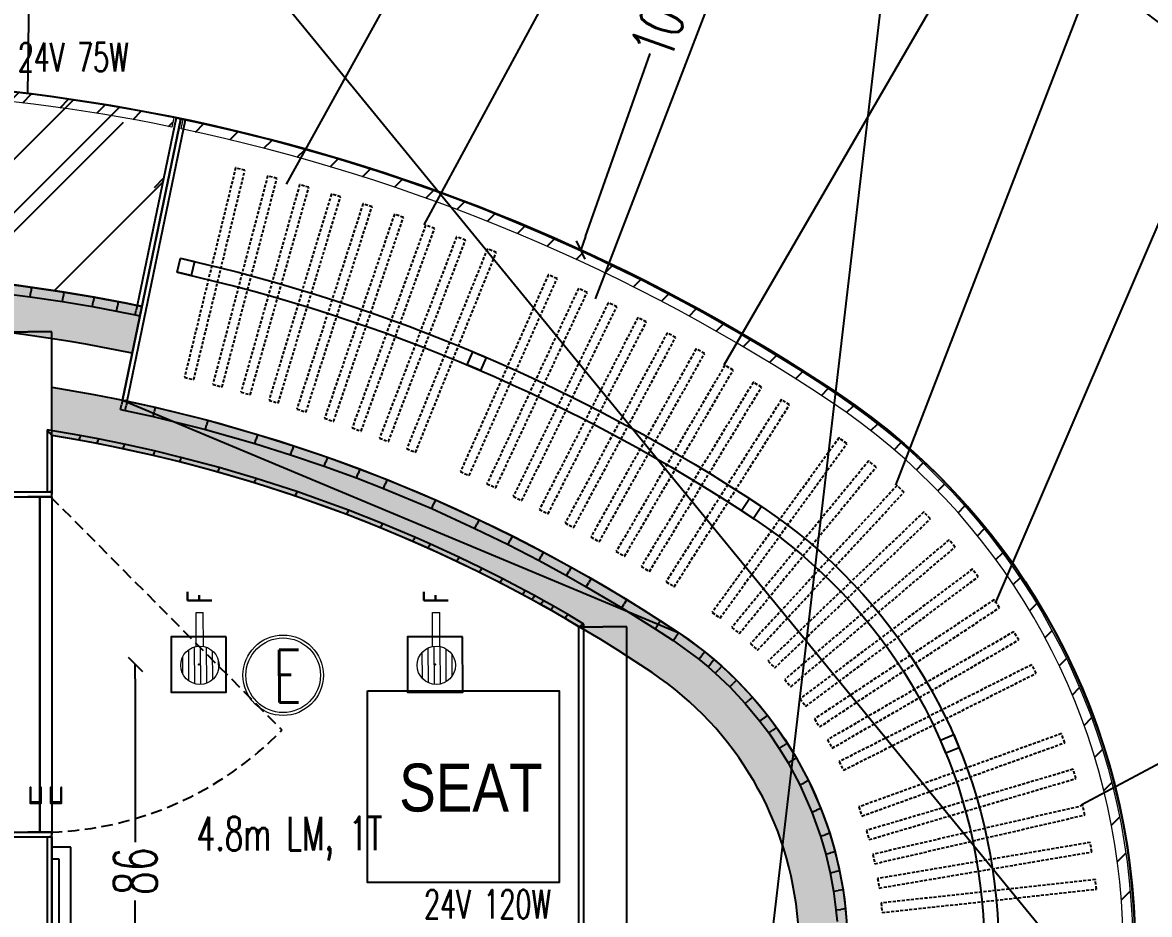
# Model space of a CAD drawing. Header units: millimetres. Extents: x 1734 to 22014, y 983 to 3953.
# Drawn here: x 3524.9 to 3760.1, y 2483.3 to 2669.5 of the extents above; entities that cross this region are included whole.
import ezdxf

# ---------------------------------------------------------------- set-up
doc = ezdxf.new("R2010")
doc.units = ezdxf.units.MM
doc.linetypes.add('HIDDEN2', pattern=[4.7624999999999975, 3.174999999999998, -1.587499999999999])
doc.linetypes.add('PUNTO2', pattern=[0.125, 0, -0.125])
for name, color, linetype in [('ARREDO_maniglie', 3, 'Continuous'), ('FLOO_areas', 6, 'Continuous'), ('LAY_furn freestanding', 1, 'Continuous'), ('LAY_furn prod', 8, 'Continuous'), ('LAY_furn wall', 1, 'Continuous'), ('LAY_new wall', 6, 'Continuous'), ('LAY_new wall hatch', 8, 'Continuous'), ('LAY_text', 3, 'Continuous'), ('LD_beam', 240, 'Continuous'), ('LD_light integrated', 240, 'Continuous'), ('LD_pointing', 30, 'Continuous'), ('LD_quote', 242, 'Continuous'), ('MATERIALE_xorel scuro', 177, 'Continuous'), ('MATERIALS_blackglass', 10, 'Continuous'), ('MATERIALS_pareti sudden', 141, 'Continuous'), ('MATERIALS_transparent glass', 133, 'Continuous'), ('Materials_xorel', 52, 'Continuous'), ('MURI_infissi', 3, 'Continuous')]:
    doc.layers.add(name, color=color, linetype=linetype)
doc.layers.add('LD_light', color=240, linetype='Continuous', lineweight=5)
doc.styles.add('Detail 1-50', font='Arial Narrow.ttf', dxfattribs={"height": 0.125})
doc.styles.add('SIMPLEX', font='SIMPLEX.SHX', dxfattribs={"width": 0.65})
doc.dimstyles.new('Illuminazione 1_100', dxfattribs={"dimtxt": 9, "dimasz": 3, "dimexe": 0.05, "dimexo": 0.05, "dimgap": 1.5, "dimtad": 0, "dimdec": 0, "dimlfac": -1, "dimzin": 0, "dimdsep": 46, "dimtxsty": 'SIMPLEX', "dimblk": 'LINEET2S', "dimcen": 0, "dimdle": 0.1000000014901161, "dimse1": 1, "dimse2": 1, "dimclrd": 7, "dimclrt": 256, "dimadec": 0, "dimazin": 0, "dimtfac": 1, "dimtdec": 0, "dimtix": 1, "dimtmove": 2, "dimatfit": 3, "dimldrblk": 'OBLIQUE', "dimfxl": 1, "dimtolj": 1, "dimarcsym": 0})

# ---------------------------------------------------------------- blocks, each defined once
blk = doc.blocks.new('farettosingolo11.5x11.5')
at = {"layer": 'LD_beam'}
blk.add_lwpolyline([(-5.75, 5.75), (5.75, 5.75), (5.75, -5.75), (-5.75, -5.75)], close=True, dxfattribs=at)
blk.add_point((0, 0), dxfattribs=at)
blk = doc.blocks.new('A$C2ABF7FAD')
at = {"layer": 'LD_light', "ltscale": 0.5}
h = blk.add_hatch(dxfattribs=at)
h.set_pattern_fill('LINE', color=70, scale=10, angle=450.0000000140827, style=0)
h.set_pattern_definition([(90.00000001408272, (4318.243481400244, -3313.514310298712), (-1.25, -3.072372e-10), [])])
h.paths.add_polyline_path([(-9.2636473701e-06, 4.00000228616409, 1), (7.999990736352628, 4.00000228616409, 1)])
at = {"layer": 'LD_light', "color": 70}
for p, q in [((3.249990748467098, 7.929060644635682), (3.24999073809522, 14.9844295558014)), ((3.24999073809522, 14.9844295558014), (4.749990734606398, 14.98442957318912)), ((4.749990744981914, 7.929060662023402), (4.749990734606398, 14.98442957318912))]:
    blk.add_line(p, q, dxfattribs=at)
blk.add_circle((3.999990736352629, 4.00000228616409), 3.999999999999999, dxfattribs=at)
at = {"layer": 'LD_light', "color": 70, "insert": (3.999990736352629, 18.20237662298677), "char_height": 5.075721127553122, "width": 7.492213639557688, "attachment_point": 5, "rotation": 90.00000001434313, "style": 'SIMPLEX'}
blk.add_mtext('F', dxfattribs=at)
blk = doc.blocks.new('LINEET2S')
blk.add_line((-1, 0), (0, 0))
at = {"color": 5}
blk.add_line((0.5, 0.5), (-0.5, -0.5), dxfattribs=at)
blk = doc.blocks.new('*D299')
at = {"layer": 'DEFPOINTS', "color": 0, "transparency": 16777216}
for p in [(3531.048457878831, 2535.534218065552), (3548.458862590698, 2535.534218065552), (3561.049822426656, 2449.162851271002)]:
    blk.add_point(p, dxfattribs=at)
at = {"layer": 'LD_quote', "color": 7, "lineweight": -2, "transparency": 16777216}
for p, q in [((3548.458862590698, 2532.534218065552), (3548.458862590698, 2498.444963239705)), ((3548.458862590698, 2452.162851271002), (3548.458862590698, 2486.252106096848))]:
    blk.add_line(p, q, dxfattribs=at)
at = {"layer": 'LD_quote', "color": 7, "lineweight": -2, "transparency": 16777216, "xscale": 3, "yscale": 3, "zscale": 3}
for p, rotation in [((3548.458862590698, 2535.534218065552), 90), ((3548.458862590698, 2449.162851271002), 270)]:
    blk.add_blockref('LINEET2S', p, dxfattribs=dict(at, rotation=rotation))
at = {"layer": 'LD_quote', "transparency": 16777216, "insert": (3548.458862590698, 2492.348534668278), "char_height": 9, "attachment_point": 5, "rotation": 90, "style": 'SIMPLEX'}
blk.add_mtext('\\A1;86', dxfattribs=at)
blk = doc.blocks.new('_Oblique')
at = {"color": 0, "linetype": 'ByBlock', "lineweight": -2}
blk.add_line((-0.5, -0.5), (0.5, 0.5), dxfattribs=at)
blk = doc.blocks.new('*D374')
at = {"layer": 'DEFPOINTS', "color": 0, "transparency": 16777216}
for p in [(3675.230999776526, 2717.715012434064), (3675.230999776526, 2717.715012434064), (3641.439699001585, 2622.041214331804)]:
    blk.add_point(p, dxfattribs=at)
at = {"layer": 'LD_beam', "color": 7, "lineweight": -2, "transparency": 16777216}
for p, q in [((3674.231906403392, 2714.886264931766), (3660.736741675196, 2676.677210058102)), ((3642.438792374719, 2624.869961834102), (3655.933957102916, 2663.079016707767))]:
    blk.add_line(p, q, dxfattribs=at)
at = {"layer": 'LD_beam', "color": 7, "lineweight": -2, "transparency": 16777216, "xscale": 3, "yscale": 3, "zscale": 3}
for p, rotation in [((3675.230999776526, 2717.715012434064), 70.54714397186989), ((3641.439699001585, 2622.041214331804), 250.5471439718699)]:
    blk.add_blockref('LINEET2S', p, dxfattribs=dict(at, rotation=rotation))
at = {"layer": 'LD_beam', "transparency": 16777216, "insert": (3658.335349389056, 2669.878113382933), "char_height": 9, "attachment_point": 5, "rotation": 70.54714397186989, "style": 'SIMPLEX'}
blk.add_mtext('\\A1;101', dxfattribs=at)
blk = doc.blocks.new('e')
at = {"layer": 'LD_light', "color": 150}
for radius in [8.399999999999638, 7.783396100192478]:
    blk.add_circle((0, 0), radius, dxfattribs=at)
at = {"layer": 'LD_light', "color": 150, "style": 'SIMPLEX', "width": 0.65}
blk.add_text('E', height=11.00743271275656, dxfattribs=at).set_placement((-2.022786638670368, -5.699930047117959))
blk = doc.blocks.new('24v75w')
at = {"layer": 'LD_light', "color": 7}
for p, q in [((0, -7.154871090875531), (0, 0)), ((8.246694318742811, -7.154871090875531), (0, -7.154871090875531))]:
    blk.add_line(p, q, dxfattribs=at)
at = {"layer": 'LD_light', "color": 7, "linetype": 'Continuous', "lineweight": 0, "insert": (9.169808406062657, -10.074464767893), "char_height": 6, "width": 128.0659965766446, "attachment_point": 7, "style": 'SIMPLEX'}
blk.add_mtext('24V 75W', dxfattribs=at)

msp = doc.modelspace()

# ---------------------------------------------------------------- hatches: boundary and pattern name
at = {"layer": 'LAY_new wall hatch'}
h = msp.add_hatch(color=144, dxfattribs=at)
h.dxf.hatch_style = 1
edge = h.paths.add_edge_path()
edge.add_arc((3928.467511322051, 2572.071788411982), 390.0000000000006, 317.5745539302927, 478.5768138355834)
edge.add_line((3741.916268103563, 2914.560669477685), (3737.132902892827, 2923.342435658858))
edge.add_arc((3928.467511322071, 2572.071788411989), 400.0000000000071, -42.42544606971052, 118.5768138355871, ccw=False)
edge.add_line((4223.729830596014, 2302.219675548336), (4216.348272614156, 2308.965978369941))
h = msp.add_hatch(color=144, dxfattribs=at)
h.dxf.hatch_style = 1
edge = h.paths.add_edge_path()
edge.add_arc((3478.831181280569, 2267.557804719698), 340.000004722446, 78.2927508877363, 95.99251686854953)
edge.add_line((3443.33566611588, 2605.699892627217), (3442.291680390237, 2615.64524801577))
edge.add_arc((3478.831181280596, 2267.557804720049), 350.0000047220982, 78.29275088772903, 95.99251686856081, ccw=False)
edge.add_line((3549.850097290418, 2610.276810429184), (3547.820985431801, 2600.484838969604))
h = msp.add_hatch(color=144, dxfattribs=at)
h.dxf.hatch_style = 1
edge = h.paths.add_edge_path()
edge.add_arc((3478.831181280593, 2267.557804719831), 330.0000047223013, 56.30992984590779, 80.89503649227629, ccw=False)
edge.add_arc((3617.978963252211, 2476.279456933801), 79.1477905990246, -48.06758449649061, 56.309929845911995, ccw=False)
edge.add_line((3670.869755154803, 2417.398756457127), (3664.754992096849, 2425.27867968509))
edge.add_arc((3617.572904664388, 2476.21267206744), 69.42925143258931, 312.8101078695567, 416.0616840922074)
edge.add_arc((3480.667527346364, 2272.434056962976), 314.9262953198589, 56.0958065670149, 80.79387098545004)
edge.add_line((3531.051571967233, 2583.303836020918), (3531.051571967229, 2593.399843004111))
at = {"layer": 'LD_light integrated'}
h = msp.add_hatch(dxfattribs=at)
h.set_pattern_fill('ANSI31', color=256, scale=50)
h.set_pattern_definition([(44.99999999999996, (-7714.112298714444, 4716.132202893179), (-4.41941738241592, 4.419417382415922), [])])
h.paths.add_polyline_path([(3556.486973534127, 2649.673415634207, 0.07539435901427581), (3439.604434520566, 2655.66127489597), (3439.802746130925, 2653.671131055642, -0.07539435901427574), (3556.086324878383, 2647.713956358119)])
h = msp.add_hatch(dxfattribs=at)
h.set_pattern_fill('ANSI31', color=256, scale=50)
h.set_pattern_definition([(44.99999999999996, (-6930.156461647264, 5670.05439784533), (-4.41941738241592, 4.419417382415922), [])])
h.paths.add_polyline_path([(3694.663901267657, 2592.083221698575, 0.09556647803387737), (3558.445104465955, 2649.266338554744), (3558.034265121729, 2647.30899059558, -0.09556647678202261), (3693.554501255814, 2590.41912085616, -0.4897732925407822), (3709.128086613942, 2374.276416396147), (3710.464594003955, 2372.788548877309, 0.4897732920425463)])
at = {"layer": 'MATERIALS_transparent glass'}
h = msp.add_hatch(dxfattribs=at)
h.set_pattern_fill('AR-RROOF', color=144, angle=-60.02541393546893, style=0)
h.set_pattern_definition([(45.0000000000083, (-6330.907757084529, -6099.52005487027), (21.55261469055766, 57.47363917484571), [381, -50.8, 127, -25.4]), (45.0000000000083, (-6316.000531923553, -6066.652317467156), (-41.84799352418311, 5.926969039899583), [76.2, -8.382, 152.4, -19.05]), (45.0000000000083, (-6337.193936369276, -6075.273363343388), (81.36112045687129, 105.4282068613636), [203.2, -35.56, 101.6, -25.4])])
h.paths.add_polyline_path([(3478.831181513495, 2617.557809442144, -0.01313061464041643), (3497.204536654634, 2617.075219333065), (3504.860061151299, 2616.626828405821), (3507.395543314287, 2616.390258094267, -0.005665656927986906), (3515.292907310246, 2615.653403428802), (3523.588634430776, 2614.731492598477), (3526.799355429845, 2614.255162042333, -0.004898715409799129), (3533.583144663902, 2613.24874444966), (3542.078702700575, 2611.823827204475), (3548.870900144455, 2610.479721615045), (3556.987087435959, 2649.646352070353, 0.05048430809058573), (3478.831181513488, 2657.55780944214)])

# ---------------------------------------------------------------- linework, layer by layer
at = {"color": 3}
for p, q in [((3717.830441770178, 2790.986013201026), (3648.039792774174, 2194.195003568932)), ((3919.859473963749, 2257.811037121492), (3546.387257733717, 2713.988687579481))]:
    msp.add_line(p, q, dxfattribs=at)
at = {"color": 144, "linetype": 'HIDDEN2', "ltscale": 0.2}
for points in [[(3569.400306544256, 2639.180580073456), (3558.745115468308, 2595.460254101029), (3560.688241067088, 2594.986690053207), (3571.343432143032, 2638.707016025639)], [(3576.09503505029, 2637.484819632807), (3564.652228865703, 2593.963994886229), (3566.586487743331, 2593.455425722468), (3578.029293927913, 2636.976250469047)], [(3582.758056102033, 2635.66846512293), (3570.531365097511, 2592.36132913958), (3572.456126696776, 2591.817920650488), (3584.68281770129, 2635.125056633842)], [(3589.387197593136, 2633.732108664904), (3576.380607599294, 2590.652779320862), (3578.29524445903, 2590.074708654468), (3591.301834452875, 2633.154037998509)], [(3595.980298461767, 2631.676381499741), (3582.198049551778, 2588.83890240744), (3584.101937511434, 2588.22635801144), (3597.884186421426, 2631.063837103743)], [(3602.535209395148, 2629.501953782627), (3587.981794502517, 2586.920289712706), (3589.874312905627, 2586.273471273035), (3604.427727798247, 2628.855135342954)], [(3609.049793530197, 2627.209534364418), (3593.72995698408, 2584.897566693315), (3595.610488880575, 2584.216685069041), (3610.930325426689, 2626.528652740149)], [(3615.521927150126, 2624.799870560612), (3599.440663128709, 2582.771392745275), (3601.308595476061, 2582.056669899879), (3617.389859497471, 2624.085147715214)], [(3621.949500376766, 2622.273747907676), (3605.112051279204, 2580.542460989018), (3606.966775142253, 2579.794129918014), (3623.804224239815, 2621.525416836675)], [(3634.662599452793, 2616.875457756428), (3616.329491658871, 2575.779263788896), (3618.155989168539, 2574.964458998057), (3636.489096962461, 2616.060652965584)], [(3640.943980905347, 2614.00505006951), (3621.871887067304, 2573.246551119804), (3623.683375909513, 2572.398902504779), (3642.755469747553, 2613.157401454489)], [(3647.172514521993, 2611.021702582568), (3627.367652032215, 2570.614185685812), (3629.163541672071, 2569.733969575154), (3648.968404161846, 2610.141486471911)], [(3653.346169836765, 2607.926387849641), (3632.814994965989, 2567.883025622849), (3634.594699953843, 2566.970528961928), (3655.125874824629, 2607.013891188713)], [(3659.462934273721, 2604.720114925443), (3638.212140066295, 2565.053961273319), (3639.975080228611, 2564.109481530764), (3661.225874436037, 2603.775635182892)], [(3665.520813802978, 2601.403929036425), (3643.557327895036, 2562.127914895835), (3645.302928523506, 2561.151759966594), (3667.266414431451, 2600.427774107185)], [(3671.517833590828, 2597.978911240024), (3648.848815951846, 2559.105840364623), (3650.576507990751, 2558.098328469558), (3673.245525629736, 2596.971399344957)], [(3677.452038643478, 2594.446178072247), (3654.084879242215, 2555.988722858514), (3655.794099473933, 2554.950182440679), (3679.161258875196, 2593.407637654414)], [(3683.321494444364, 2590.806881183691), (3659.263810839755, 2552.777578539798), (3660.954002068371, 2551.708348157369), (3685.011685672984, 2589.737650801266)], [(3695.33763460374, 2582.800707096992), (3668.894804116575, 2546.389490201266), (3670.513080423054, 2545.214253290725), (3696.955910910216, 2581.62547018645)], [(3701.540334499241, 2578.007712619811), (3672.977289961942, 2543.234842638162), (3674.52275085001, 2541.96537399206), (3703.085795387313, 2576.738243973708)], [(3707.446773712625, 2572.854048110887), (3676.864783294102, 2539.842809690593), (3678.331949446114, 2538.483610116434), (3708.913939864637, 2571.49484853673)], [(3713.036011399046, 2567.357985507844), (3680.543501292002, 2536.225417561331), (3681.927170978521, 2534.781306001017), (3714.419681085561, 2565.91387394753)], [(3718.288231328293, 2561.539010695496), (3684.000401332174, 2532.395491447515), (3685.295668854302, 2530.871587892133), (3719.583498850421, 2560.015107140114)], [(3723.184812141768, 2555.417754420101), (3687.223227230323, 2528.366610069863), (3688.425500312555, 2526.768317407134), (3724.387085223996, 2553.819461757373)], [(3727.708393373148, 2549.015919144567), (3690.200552694809, 2524.153057530319), (3691.305568766555, 2522.48604238906), (3728.813409444883, 2547.34890400331)], [(3731.842936998612, 2542.356202103955), (3692.921821837663, 2519.769772668812), (3693.925663145888, 2518.039945328324), (3732.846778306837, 2540.62637476347)], [(3735.573784298525, 2535.46221483412), (3695.377386599743, 2515.232296098707), (3696.276494099093, 2513.445789534315), (3736.472891797872, 2533.67570826973)], [(3741.772958317837, 2521.06994203159), (3699.457551787989, 2505.759606626567), (3700.138011139323, 2503.878921891908), (3742.45341766917, 2519.18925729693)], [(3744.21930632271, 2513.622683241205), (3701.067686289251, 2500.857978446787), (3701.635006502333, 2498.940128667524), (3744.786626535795, 2511.704833461939)], [(3746.218078496902, 2506.043026794663), (3702.383235847785, 2495.869208930762), (3702.83540553063, 2493.920993701912), (3746.67024817974, 2504.094811565812)], [(3747.762188340999, 2498.357845805171), (3703.399536279605, 2490.810985393069), (3703.734952297917, 2488.839311968118), (3748.097604359315, 2496.386172380218)], [(3748.846161327387, 2490.594387515417), (3704.112984366438, 2485.701241392403), (3704.330457527463, 2483.713100194139), (3749.063634488411, 2488.606246317152)]]:
    msp.add_lwpolyline(points, close=True, dxfattribs=at)
at = {"layer": 'ARREDO_maniglie', "color": 144}
for points in [[(3528.640021270763, 2509.815402161041), (3528.640021270752, 2506.745938931845), (3526.701412915467, 2506.745938931849), (3526.701412915478, 2509.815402161045), (3526.539862219211, 2509.815402161046), (3526.539862219201, 2506.584388235581), (3528.801571967022, 2506.584388235576), (3528.801571967033, 2509.815402161039)], [(3532.901731018588, 2509.815402161737), (3532.901731018574, 2506.745938932546), (3530.963122663296, 2506.745938932549), (3530.963122663299, 2509.815402161744), (3530.801571967033, 2509.815402161744), (3530.801571967022, 2506.584388236281), (3533.063281714847, 2506.584388236273), (3533.063281714851, 2509.815402161738)]]:
    msp.add_lwpolyline(points, close=True, dxfattribs=at)
at = {"layer": 'FLOO_areas', "color": 144}
msp.add_lwpolyline([(3556.987087435959, 2649.646352070348), (3548.870610270711, 2610.478322759142)], dxfattribs=at)
for points in [[(3556.987087435959, 2649.646352070349, -0.09686039674514976), (3695.164275312436, 2592.057413517747, -0.5351837344424089), (3695.164273347556, 2360.501499039924)], [(3444.281343974169, 2615.848361651416, -0.07522836890524873), (3548.870610270711, 2610.478322759142, -0.07522836890524873)]]:
    msp.add_lwpolyline(points, format="xyb", dxfattribs=at)
at = {"layer": 'LAY_furn freestanding', "color": 1}
for p, q in [((3535.051571967328, 2497.350240461637), (3531.05157196724, 2497.350240461637)), ((3531.05157196724, 2497.350240461637), (3531.0515719672403, 2496.100240461637)), ((3531.0515719672403, 2494.850240461637), (3531.0515719672403, 2496.100240461637)), ((3535.051571967389, 2427.35024046163), (3535.051571967328, 2497.350240461637)), ((3532.5515719673303, 2494.8502404616365), (3531.0515719672403, 2494.850240461637)), ((3532.5515719673867, 2429.8502404616224), (3532.5515719673303, 2494.8502404616365))]:
    msp.add_line(p, q, dxfattribs=at)
at = {"layer": 'LAY_furn freestanding', "color": 144}
msp.add_lwpolyline([(3596.965820485675, 2530.00198550263), (3636.965820485675, 2530.001985502624), (3636.965820485671, 2490.001985502624), (3596.965820485668, 2490.001985502621)], close=True, dxfattribs=at)
at = {"layer": 'LAY_furn freestanding', "color": 144, "extrusion": (0, 0, -1)}
msp.add_ellipse((3977.976263203313, 2697.676824255187), major_axis=(219.8015598339427, -83.14008837237161), ratio=0.7446687319969264, dxfattribs=at)
at = {"layer": 'LAY_furn prod', "color": 144}
for points in [[(3557.875958825331, 2620.310024964903), (3560.798968927487, 2619.634738401503), (3560.123682364079, 2616.71172829935), (3557.200672261926, 2617.38701486275)], [(3618.923989141531, 2600.808738297344), (3621.679909327489, 2599.623451864194), (3620.494622894337, 2596.867531678235), (3617.738702708375, 2598.052818111383)], [(3676.661481305131, 2570.137325771153), (3679.155323304105, 2568.469767051306), (3677.487764584253, 2565.975925052331), (3674.99392258528, 2567.643483772179)], [(3719.276863141797, 2520.873065075136), (3720.408710443779, 2518.094770331053), (3717.630415699696, 2516.962923029076), (3716.498568397714, 2519.741217773158)]]:
    msp.add_lwpolyline(points, close=True, dxfattribs=at)
for points in [[(3557.837865333058, 2620.318626367108, -0.09217772580722454), (3679.355318632304, 2568.343980854268, -0.4763894815722219), (3695.4218935465, 2397.250815847933, -0.4763894815722219)], [(3557.200672261926, 2617.387014862751, -0.09216441874179616), (3677.691217929128, 2565.847830047586, -0.4762052170348058), (3693.368355895913, 2399.438801694116, -0.4762052170348058)]]:
    msp.add_lwpolyline(points, format="xyb", dxfattribs=at)
at = {"layer": 'LAY_furn wall', "color": 144}
for points in [[(3549.850097290415, 2610.276810429185, 0.07738370971914699), (3442.291680390237, 2615.645248015772), (3438.115737487678, 2655.426669569984)], [(3557.966544724888, 2649.444696267497), (3545.79187357318, 2590.692867510014), (3661.882261248993, 2542.134397384103, -0.4897732920425526), (3670.869755154803, 2417.398756457125), (3710.964968048771, 2372.762740696458, 0.489773292042518), (3695.164275312436, 2592.057413517751, 0.1748991697078566), (3438.11592235856, 2655.42668897625)]]:
    msp.add_lwpolyline(points, format="xyb", dxfattribs=at)
at = {"layer": 'LAY_new wall', "color": 6}
for p, q in [((3521.051571967226, 2604.926211393363), (3526.051571967226, 2604.9262113933637)), ((3531.051571967226, 2604.926211393364), (3526.051571967226, 2604.9262113933637)), ((3531.051571967229, 2570.5336475896283), (3531.051571967226, 2604.926211393364)), ((3521.051571967229, 2570.533647589627), (3526.051571967229, 2570.5336475896274)), ((3531.051571967229, 2570.5336475896283), (3526.051571967229, 2570.5336475896274)), ((3641.051571967258, 2409.166833333061), (3641.051571967244, 2543.392080812822)), ((3641.051571967244, 2543.392080812822), (3646.051571967244, 2543.3920808128223)), ((3651.051571967244, 2543.392080812823), (3646.051571967244, 2543.3920808128223)), ((3651.051571967258, 2409.166833333062), (3651.051571967244, 2543.392080812823)), ((3521.05157196724, 2500.533647589628), (3526.05157196724, 2500.5336475896283)), ((3531.05157196724, 2500.5336475896293), (3526.05157196724, 2500.5336475896283)), ((3531.051571967262, 2367.7985864063494), (3531.05157196724, 2500.5336475896293))]:
    msp.add_line(p, q, dxfattribs=at)
at = {"layer": 'LAY_new wall', "color": 144}
for points in [[(4216.348272614156, 2308.965978369941, 0.8465794171280088), (3741.916268103563, 2914.560669477685), (3737.132902892827, 2923.342435658858, -0.8465794171280598), (4223.729830596014, 2302.219675548336)], [(3547.820985431801, 2600.484838969604, 0.07738370971911705), (3443.33566611588, 2605.699892627217), (3442.291680390237, 2615.64524801577, -0.07738370971919825), (3549.850097290418, 2610.276810429184)], [(3531.051571967229, 2593.399843004111, -0.1076861458881159), (3661.882261248993, 2542.134397384103, -0.4897732920425655), (3670.869755154803, 2417.398756457127), (3664.754992096849, 2425.27867968509, 0.483696553327073), (3656.335258905088, 2533.81389469516, 0.1081847591381143), (3531.051571967233, 2583.303836020918)]]:
    msp.add_lwpolyline(points, format="xyb", close=True, dxfattribs=at)
at = {"layer": 'LD_beam'}
for points in [[(3103.684159819375, 2844.846248930508, 0.1796014898901429), (3554.535277795771, 2733.944673311022, -0.09846312216451626), (3677.020881759036, 2724.483126759071, -0.1635686114274277), (3820.786980154273, 2632.741272952288, -0.3935723853110216), (3788.454169615063, 2285.099578778802, -0.03504583535313545), (3760.065200932473, 2263.153614280543, -0.07069992422868218), (3631.422942523535, 2201.509779061661, -0.03571513153377004), (3561.773736494746, 2184.842811221438, -0.03571513153377004)], [(3095.818404918504, 2833.264802568357, 0.1796149183137328), (3556.166090292892, 2720.039937393114, -0.09866643415745323), (3673.441319920079, 2710.946803142629, -0.163626812413934), (3809.794133212148, 2624.070576674703, -0.3933940696627031), (3779.13730210729, 2295.549266804892, -0.03504583535313456), (3752.299139267379, 2274.802145785156, -0.07069992422868206), (3627.209559286017, 2214.860711676793, -0.03571513153376941), (3559.495114547561, 2198.656133849313, -0.03571513153376941)]]:
    msp.add_lwpolyline(points, format="xyb", dxfattribs=at)
at = {"layer": 'LD_light'}
msp.add_lwpolyline([(3556.086324878383, 2647.713956358119, 0.07539435901427577), (3439.802746130925, 2653.671131055642), (3439.604434520566, 2655.66127489597, -0.07539435901427577), (3556.486973534127, 2649.673415634207)], format="xyb", close=True, dxfattribs=at)
msp.add_lwpolyline([(3558.44510768315, 2649.266337879462, -0.09556647590735674), (3694.663901267621, 2592.0832216986, -0.4897732920426435), (3710.464594003955, 2372.788548877309), (3709.128086613942, 2374.276416396147, 0.4897732955810761), (3693.554500136546, 2590.419121602339, 0.09556647590735694), (3558.034265121729, 2647.308990595579), (3558.445104465955, 2649.266338554744)], format="xyb", dxfattribs=at)
at = {"layer": 'LD_pointing'}
for p, q in [((3630.404575337285, 2727.192638403059), (3579.955313502953, 2635.754923422619)), ((3527.027401830252, 2724.032098822692), (3525.946163586035, 2654.679676519596)), ((3659.862380093196, 2722.057110937874), (3608.692017620968, 2627.269687394999)), ((3684.110246983924, 2715.050457617333), (3644.458703885019, 2611.828626009892)), ((3728.78037043754, 2697.126147948899), (3671.303825300736, 2597.990571504269)), ((3750.494436937974, 2685.294601469001), (3707.113097871323, 2572.957851141455)), ((3778.560519305556, 2666.223769844675), (3727.938166793185, 2548.295449280062)), ((3850.057461452143, 2561.69263700073), (3745.914033326681, 2506.164033674704))]:
    msp.add_line(p, q, dxfattribs=at)
at = {"layer": 'MATERIALE_xorel scuro', "color": 1}
for p, q in [((3519.4461586941266, 2613.179537102028), (3526.5256847358805, 2612.273873013816)), ((3519.683518933736, 2615.165471226039), (3526.79935542995, 2614.255162042316)), ((3526.5256847358805, 2612.273873013816), (3526.6625200829153, 2613.264517528066)), ((3526.79935542995, 2614.255162042316), (3526.6625200829153, 2613.264517528066)), ((3526.79935542995, 2614.255162042316), (3533.583144663913, 2613.248744449657)), ((3533.583144663913, 2613.248744449657), (3533.427048473315, 2612.260957402103)), ((3533.583144663913, 2613.248744449657), (3539.864519647992, 2612.195200997932)), ((3526.5256847358805, 2612.273873013816), (3533.270952282717, 2611.273170354549)), ((3533.270952282717, 2611.273170354549), (3533.427048473315, 2612.260957402103)), ((3533.270952282717, 2611.273170354549), (3539.517472785631, 2610.2254728697485)), ((3539.517472785631, 2610.2254728697485), (3539.6909962168115, 2611.21033693384)), ((3539.864519647992, 2612.195200997932), (3539.6909962168115, 2611.21033693384)), ((3539.864519647992, 2612.195200997932), (3544.920702991047, 2611.261424755613)), ((3544.920702991047, 2611.261424755613), (3544.7328282966973, 2610.2792110836617)), ((3544.920702991047, 2611.261424755613), (3548.870900144455, 2610.479721615045)), ((3539.517472785631, 2610.2254728697485), (3544.544953602348, 2609.296997411711)), ((3544.544953602348, 2609.296997411711), (3544.7328282966973, 2610.2792110836617)), ((3544.544953602348, 2609.296997411711), (3548.473855829845, 2608.5195083166236)), ((3548.473855829845, 2608.5195083166236), (3548.67237798715, 2609.4996149658346)), ((3548.473855829845, 2608.5195083166236), (3549.4442749186896, 2608.318416137268)), ((3548.870900144455, 2610.479721615045), (3548.67237798715, 2609.4996149658346)), ((3548.870900144455, 2610.479721615045), (3549.850097290415, 2610.276810429183)), ((3549.4442749186896, 2608.318416137268), (3549.647186104552, 2609.2976132832255)), ((3549.850097290415, 2610.276810429183), (3549.647186104552, 2609.2976132832255))]:
    msp.add_line(p, q, dxfattribs=at)
at = {"layer": 'MATERIALS_blackglass', "color": 1}
for p, q in [((3556.98734757893, 2649.647607453359), (3548.8709001444568, 2610.479721615047)), ((3557.966544724888, 2649.444696267497), (3549.850097290415, 2610.276810429185)), ((3556.98734757893, 2649.647607453359), (3557.476946151909, 2649.546151860428)), ((3557.966544724888, 2649.444696267497), (3557.476946151909, 2649.546151860428)), ((3548.8709001444568, 2610.479721615047), (3549.360498717436, 2610.378266022116)), ((3549.850097290415, 2610.276810429185), (3549.360498717436, 2610.378266022116)), ((3521.051571967255, 2571.533647589633), (3531.051571967244, 2571.533647589633)), ((3531.051571967244, 2571.533647589633), (3531.051571967244, 2571.033647589633)), ((3531.051571967244, 2570.533647589633), (3531.051571967244, 2571.033647589633)), ((3521.051571967255, 2570.533647589633), (3531.051571967244, 2570.533647589633)), ((3521.05157196724, 2500.533647589625), (3531.049623194322, 2500.5336475894)), ((3531.049623194322, 2500.5336475894), (3531.0496231943107, 2500.0336475894)), ((3521.051571967217, 2499.533647589625), (3531.0496231942993, 2499.5336475894)), ((3531.0496231942993, 2499.5336475894), (3531.0496231943107, 2500.0336475894))]:
    msp.add_line(p, q, dxfattribs=at)
at = {"layer": 'MATERIALS_pareti sudden', "color": 1}
for p, q in [((3536.9507852018637, 2583.3064369774906), (3530.0515719672326, 2584.489993416753)), ((3530.0515719672326, 2584.489993416753), (3530.051571967233, 2571.533647589633)), ((3530.0515719672326, 2584.489993416753), (3530.551571967233, 2583.8969147188373)), ((3531.051571967233, 2583.303836020921), (3530.551571967233, 2583.8969147188373)), ((3536.774168714946, 2582.322127527544), (3531.051571967233, 2583.303836020921)), ((3531.051571967233, 2583.303836020921), (3531.051571967233, 2571.533647589633)), ((3536.774168714946, 2582.322127527544), (3536.862476958405, 2582.8142822525174)), ((3536.9507852018637, 2583.3064369774906), (3536.862476958405, 2582.8142822525174)), ((3540.7266744619114, 2582.599077271313), (3536.9507852018637, 2583.3064369774906)), ((3540.7266744619114, 2582.599077271313), (3540.630951746187, 2582.108311543358)), ((3546.178011088935, 2581.4936451691387), (3540.7266744619114, 2582.599077271313)), ((3540.535229030462, 2581.617545815403), (3536.774168714946, 2582.322127527544)), ((3540.535229030462, 2581.617545815403), (3540.630951746187, 2582.108311543358)), ((3545.969944559958, 2580.515484170061), (3540.535229030462, 2581.617545815403)), ((3545.969944559958, 2580.515484170061), (3546.0739778244465, 2581.0045646696)), ((3552.261705258083, 2579.114420163879), (3545.969944559958, 2580.515484170061)), ((3546.178011088935, 2581.4936451691387), (3546.0739778244465, 2581.0045646696)), ((3552.488433963694, 2580.088425425761), (3546.178011088935, 2581.4936451691387)), ((3552.261705258083, 2579.114420163879), (3552.3750696108887, 2579.60142279482)), ((3557.748617054425, 2577.781526402814), (3552.261705258083, 2579.114420163879)), ((3552.488433963694, 2580.088425425761), (3552.3750696108887, 2579.60142279482)), ((3557.995403986338, 2578.7506590723), (3552.488433963694, 2580.088425425761)), ((3557.748617054425, 2577.781526402814), (3557.872010520381, 2578.2660927375573)), ((3565.732122514561, 2575.65441599707), (3557.748617054425, 2577.781526402814)), ((3557.995403986338, 2578.7506590723), (3557.872010520381, 2578.2660927375573)), ((3566.0020264095024, 2576.61738942575), (3557.995403986338, 2578.7506590723)), ((3565.732122514561, 2575.65441599707), (3565.8670744620317, 2576.13590271141)), ((3573.372010257099, 2573.406564564829), (3565.732122514561, 2575.65441599707)), ((3566.0020264095024, 2576.61738942575), (3565.8670744620317, 2576.13590271141)), ((3573.667149951661, 2574.3621129723265), (3566.0020264095024, 2576.61738942575)), ((3573.372010257099, 2573.406564564829), (3573.51958010438, 2573.8843387685774)), ((3581.882216123267, 2570.652363342195), (3573.372010257099, 2573.406564564829)), ((3573.667149951661, 2574.3621129723265), (3573.51958010438, 2573.8843387685774)), ((3582.2054806036795, 2571.5988095821544), (3573.667149951661, 2574.3621129723265)), ((3530.051571967233, 2571.533647589633), (3530.551571967233, 2571.533647589633)), ((3531.051571967233, 2571.533647589633), (3530.551571967233, 2571.533647589633)), ((3581.882216123267, 2570.652363342195), (3582.0438483634734, 2571.1255864621744)), ((3582.2054806036795, 2571.5988095821544), (3582.0438483634734, 2571.1255864621744)), ((3592.943842313356, 2567.7364813161344), (3582.2054806036795, 2571.5988095821544)), ((3528.551571967237, 2570.5336475896734), (3529.801571967237, 2570.533647589645)), ((3528.551571967237, 2570.5336475896734), (3528.551571965661, 2500.5336475896734)), ((3531.051571967237, 2570.533647589617), (3529.801571967237, 2570.533647589645)), ((3531.051571967237, 2570.533647589617), (3531.051571965661, 2500.533647589617)), ((3592.591233043033, 2566.800589685397), (3581.882216123267, 2570.652363342195)), ((3592.591233043033, 2566.800589685397), (3592.7675376781945, 2567.2685355007657)), ((3599.637099865555, 2564.02420134117), (3592.591233043033, 2566.800589685397)), ((3592.943842313356, 2567.7364813161344), (3592.7675376781945, 2567.2685355007657)), ((3600.014730536669, 2564.9502334149124), (3592.943842313356, 2567.7364813161344)), ((3599.637099865555, 2564.02420134117), (3599.825915201112, 2564.4872173780414)), ((3606.407898968329, 2561.169109265715), (3599.637099865555, 2564.02420134117)), ((3600.014730536669, 2564.9502334149124), (3599.825915201112, 2564.4872173780414)), ((3606.804344213795, 2562.0872076611254), (3600.014730536669, 2564.9502334149124)), ((3606.407898968329, 2561.169109265715), (3606.606121591062, 2561.6281584634203)), ((3606.804344213795, 2562.0872076611254), (3606.606121591062, 2561.6281584634203)), ((3609.9757786073274, 2560.685368311867), (3606.804344213795, 2562.0872076611254)), ((3609.564162880572, 2559.773975581774), (3606.407898968329, 2561.169109265715)), ((3609.564162880572, 2559.773975581774), (3609.7699707439497, 2560.2296719468204)), ((3615.596555842072, 2556.99113164765), (3609.564162880572, 2559.773975581774)), ((3609.9757786073274, 2560.685368311867), (3609.7699707439497, 2560.2296719468204)), ((3616.024010465294, 2557.8952176294533), (3609.9757786073274, 2560.685368311867)), ((3615.596555842072, 2556.99113164765), (3615.810283153683, 2557.4431746385517)), ((3620.307604389294, 2554.709136216067), (3615.596555842072, 2556.99113164765)), ((3616.024010465294, 2557.8952176294533), (3615.810283153683, 2557.4431746385517)), ((3620.7507235786243, 2555.6056344033614), (3616.024010465294, 2557.8952176294533)), ((3620.307604389294, 2554.709136216067), (3620.529163983959, 2555.1573853097143)), ((3624.604615000961, 2552.54240435985), (3620.307604389294, 2554.709136216067)), ((3620.7507235786243, 2555.6056344033614), (3620.529163983959, 2555.1573853097143)), ((3625.0620424000826, 2553.43168775138), (3620.7507235786243, 2555.6056344033614)), ((3624.604615000961, 2552.54240435985), (3624.8333287005216, 2552.987046055615)), ((3629.320878695416, 2550.068263458839), (3624.604615000961, 2552.54240435985)), ((3625.0620424000826, 2553.43168775138), (3624.8333287005216, 2552.987046055615)), ((3629.790758309374, 2550.951014447596), (3625.0620424000826, 2553.43168775138)), ((3629.320878695416, 2550.068263458839), (3629.5558185023947, 2550.5096389532173)), ((3631.299750358154, 2548.999609543951), (3629.320878695416, 2550.068263458839)), ((3629.790758309374, 2550.951014447596), (3629.5558185023947, 2550.5096389532173)), ((3631.7779496324065, 2549.8778676503694), (3629.790758309374, 2550.951014447596)), ((3631.7779496324065, 2549.8778676503694), (3631.5388499952805, 2549.4387385971604)), ((3633.613492584217, 2548.8702337720506), (3631.7779496324065, 2549.8778676503694)), ((3631.299750358154, 2548.999609543951), (3631.5388499952805, 2549.4387385971604)), ((3633.129125170395, 2547.995361708105), (3631.299750358154, 2548.999609543951)), ((3633.129125170395, 2547.995361708105), (3633.371308877306, 2548.432797740078)), ((3635.260396843703, 2546.805367752702), (3633.129125170395, 2547.995361708105)), ((3633.613492584217, 2548.8702337720506), (3633.371308877306, 2548.432797740078)), ((3635.751931745939, 2547.676237854816), (3633.613492584217, 2548.8702337720506)), ((3635.260396843703, 2546.805367752702), (3635.5061642948212, 2547.240802803759)), ((3635.751931745939, 2547.676237854816), (3635.5061642948212, 2547.240802803759)), ((3638.6971407825067, 2545.9959408381405), (3635.751931745939, 2547.676237854816)), ((3638.189289466187, 2545.134379556408), (3635.260396843703, 2546.805367752702)), ((3638.189289466187, 2545.134379556408), (3638.443215124347, 2545.565160197274)), ((3641.051571967248, 2543.392080812827), (3638.189289466187, 2545.134379556408)), ((3638.6971407825067, 2545.9959408381405), (3638.443215124347, 2545.565160197274)), ((3642.051571967248, 2543.9540664821197), (3638.6971407825067, 2545.9959408381405)), ((3641.051571967248, 2543.392080812827), (3641.551571967248, 2543.6730736474733)), ((3641.051571967258, 2424.166833333687), (3641.051571967248, 2543.392080812827)), ((3642.051571967248, 2543.9540664821197), (3641.551571967248, 2543.6730736474733)), ((3642.051571967258, 2424.166833333687), (3642.051571967248, 2543.9540664821197)), ((3528.551571965661, 2500.5336475896734), (3529.801571965661, 2500.533647589645)), ((3531.051571965661, 2500.533647589617), (3529.801571965661, 2500.533647589645)), ((3530.051571967248, 2499.533647589633), (3530.551571967248, 2499.533647589633)), ((3530.051571967248, 2499.533647589633), (3530.051571967255, 2424.166833333647)), ((3531.051571967248, 2499.533647589633), (3530.551571967248, 2499.533647589633)), ((3531.051571967248, 2499.533647589633), (3531.051571967255, 2424.166833333647))]:
    msp.add_line(p, q, dxfattribs=at)
at = {"layer": 'Materials_xorel', "color": 1}
for p, q in [((3545.79187357318, 2590.692867510014), (3557.966544724986, 2649.444696267477)), ((3546.7710707191377, 2590.4899563241506), (3558.9457418709435, 2649.2417850816137)), ((3557.966544724986, 2649.444696267477), (3558.4561432979644, 2649.343240674545)), ((3558.9457418709435, 2649.2417850816137), (3558.4561432979644, 2649.343240674545)), ((3545.3860512014408, 2588.7344732181086), (3545.5889623873104, 2589.713670364065)), ((3545.79187357318, 2590.692867510021), (3545.5889623873104, 2589.713670364065)), ((3545.79187357318, 2590.692867510014), (3546.281472146159, 2590.591411917082)), ((3545.79187357318, 2590.692867510021), (3546.771070719136, 2590.489956324152)), ((3546.7710707191377, 2590.4899563241506), (3546.281472146159, 2590.591411917082)), ((3546.3531443511765, 2588.534070246481), (3546.5621075351564, 2589.5120132853162)), ((3546.771070719136, 2590.489956324152), (3546.5621075351564, 2589.5120132853162)), ((3546.771070719136, 2590.489956324152), (3552.622246602372, 2589.201834347919)), ((3545.3860512014408, 2588.7344732181086), (3546.3531443511765, 2588.534070246481)), ((3546.3531443511765, 2588.534070246481), (3552.166880998157, 2587.254190426005)), ((3552.166880998157, 2587.254190426005), (3552.394563800264, 2588.2280123869623)), ((3552.166880998157, 2587.254190426005), (3563.0948206938433, 2584.5490634022003)), ((3552.622246602372, 2589.201834347919), (3552.394563800264, 2588.2280123869623)), ((3552.622246602372, 2589.201834347919), (3563.607932099618, 2586.48241279718)), ((3563.0948206938433, 2584.5490634022003), (3563.3513763967308, 2585.51573809969)), ((3563.607932099618, 2586.48241279718), (3563.3513763967308, 2585.51573809969)), ((3563.607932099618, 2586.48241279718), (3573.997670986955, 2583.537776163731)), ((3563.0948206938433, 2584.5490634022003), (3573.425104988195, 2581.621277256952)), ((3573.425104988195, 2581.621277256952), (3573.711387987575, 2582.5795267103413)), ((3573.997670986955, 2583.537776163731), (3573.711387987575, 2582.5795267103413)), ((3573.997670986955, 2583.537776163731), (3581.501321417796, 2581.179942715422)), ((3573.425104988195, 2581.621277256952), (3580.8795824077383, 2579.278895190855)), ((3580.8795824077383, 2579.278895190855), (3581.1904519127675, 2580.2294189531385)), ((3581.501321417796, 2581.179942715422), (3581.1904519127675, 2580.2294189531385)), ((3581.501321417796, 2581.179942715422), (3588.588946979369, 2578.770330151456)), ((3580.8795824077383, 2579.278895190855), (3587.9241651878788, 2576.8839160786747)), ((3587.9241651878788, 2576.8839160786747), (3588.2565560836238, 2577.8271231150657)), ((3588.588946979369, 2578.770330151456), (3588.2565560836238, 2577.8271231150657)), ((3588.588946979369, 2578.770330151456), (3595.320439228351, 2576.313785875658)), ((3587.9241651878788, 2576.8839160786747), (3594.6159030088147, 2574.4418795091983)), ((3595.320439228351, 2576.313785875658), (3594.968171118583, 2575.3778326924285)), ((3595.320439228351, 2576.313785875658), (3601.018197908095, 2574.103618725486)), ((3594.6159030088147, 2574.4418795091983), (3594.968171118583, 2575.3778326924285)), ((3594.6159030088147, 2574.4418795091983), (3600.270788140161, 2572.248343057798)), ((3600.270788140161, 2572.248343057798), (3600.6444930241278, 2573.175980891642)), ((3601.018197908095, 2574.103618725486), (3600.6444930241278, 2573.175980891642)), ((3601.018197908095, 2574.103618725486), (3611.130505276687, 2569.876993635939)), ((3600.270788140161, 2572.248343057798), (3610.329957365092, 2568.0439280339683)), ((3610.329957365092, 2568.0439280339683), (3610.7302313208893, 2568.9604608349537)), ((3611.130505276687, 2569.876993635939), (3610.7302313208893, 2568.9604608349537)), ((3611.130505276687, 2569.876993635939), (3620.207873080417, 2565.740021044776)), ((3610.329957365092, 2568.0439280339683), (3619.3539964865986, 2563.931259767743)), ((3619.3539964865986, 2563.931259767743), (3619.7809347835077, 2564.8356404062597)), ((3619.3539964865986, 2563.931259767743), (3626.2853934531577, 2560.5444478610134)), ((3620.207873080417, 2565.740021044776), (3619.7809347835077, 2564.8356404062597)), ((3620.207873080417, 2565.740021044776), (3627.183929444218, 2562.331387710265)), ((3626.2853934531577, 2560.5444478610134), (3626.734661448688, 2561.437917785639)), ((3627.183929444218, 2562.331387710265), (3626.734661448688, 2561.437917785639)), ((3627.183929444218, 2562.331387710265), (3633.666938572376, 2558.978276513766)), ((3626.2853934531577, 2560.5444478610134), (3632.729421825603, 2557.2114981058826)), ((3633.666938572376, 2558.978276513766), (3633.1981801989896, 2558.094887309824)), ((3633.666938572376, 2558.978276513766), (3639.465047147212, 2555.822898433002)), ((3632.729421825603, 2557.2114981058826), (3633.1981801989896, 2558.094887309824)), ((3632.729421825603, 2557.2114981058826), (3638.49392253793, 2554.0744096986105)), ((3638.49392253793, 2554.0744096986105), (3638.979484842571, 2554.9486540658063)), ((3639.465047147212, 2555.822898433002), (3638.979484842571, 2554.9486540658063)), ((3639.465047147212, 2555.822898433002), (3643.598328958033, 2553.480504348523)), ((3638.49392253793, 2554.0744096986105), (3642.5945493904887, 2551.7505216789395)), ((3642.5945493904887, 2551.7505216789395), (3643.096439174261, 2552.6155130137313)), ((3643.598328958033, 2553.480504348523), (3643.096439174261, 2552.6155130137313)), ((3643.598328958033, 2553.480504348523), (3651.051571967244, 2549.054057178821)), ((3642.5945493904887, 2551.7505216789395), (3650.008210298672, 2547.3475821392512)), ((3650.008210298672, 2547.3475821392512), (3650.5298911329583, 2548.200819659036)), ((3650.008210298672, 2547.3475821392512), (3656.9898271915504, 2542.9546875410847)), ((3651.051571967244, 2549.054057178821), (3650.5298911329583, 2548.200819659036)), ((3651.051571967244, 2549.054057178821), (3658.071427241233, 2544.637102655797)), ((3656.9898271915504, 2542.9546875410847), (3657.5306272163916, 2543.795895098441)), ((3656.9898271915504, 2542.9546875410847), (3660.743126159338, 2540.489767501586)), ((3658.071427241233, 2544.637102655797), (3657.5306272163916, 2543.795895098441)), ((3658.071427241233, 2544.637102655797), (3661.882261249, 2542.134397384097)), ((3660.743126159338, 2540.489767501586), (3661.312693704169, 2541.3120824428415)), ((3660.743126159338, 2540.489767501586), (3666.0807103734546, 2536.5944362960327)), ((3661.882261249, 2542.134397384097), (3661.312693704169, 2541.3120824428415)), ((3661.882261249, 2542.134397384097), (3667.307261813741, 2538.175270344173)), ((3667.307261813741, 2538.175270344173), (3666.693986093598, 2537.3848533201026)), ((3667.307261813741, 2538.175270344173), (3669.311139380763, 2536.523796507028)), ((3666.0807103734546, 2536.5944362960327), (3666.693986093598, 2537.3848533201026)), ((3666.0807103734546, 2536.5944362960327), (3668.0163999844563, 2534.9991588189987)), ((3668.0163999844563, 2534.9991588189987), (3668.6637696826097, 2535.7614776630135)), ((3669.311139380763, 2536.523796507028), (3668.6637696826097, 2535.7614776630135)), ((3669.311139380763, 2536.523796507028), (3670.870782101501, 2535.159234918439)), ((3668.0163999844563, 2534.9991588189987), (3669.5238776100095, 2533.680237481352)), ((3669.5238776100095, 2533.680237481352), (3670.197329855755, 2534.4197361998954)), ((3669.5238776100095, 2533.680237481352), (3672.522441680407, 2530.838268944874)), ((3670.870782101501, 2535.159234918439), (3670.197329855755, 2534.4197361998954)), ((3670.870782101501, 2535.159234918439), (3673.93992908287, 2532.250369558187)), ((3672.522441680407, 2530.838268944874), (3673.2311853816386, 2531.5443192515304)), ((3672.522441680407, 2530.838268944874), (3675.7698755782517, 2527.3856632808915)), ((3673.93992908287, 2532.250369558187), (3673.2311853816386, 2531.5443192515304)), ((3673.93992908287, 2532.250369558187), (3677.269117546086, 2528.710844103275)), ((3677.269117546086, 2528.710844103275), (3676.5194965621686, 2528.0482536920836)), ((3677.269117546086, 2528.710844103275), (3680.420504426587, 2524.915109417088)), ((3675.7698755782517, 2527.3856632808915), (3676.5194965621686, 2528.0482536920836)), ((3675.7698755782517, 2527.3856632808915), (3678.849061840777, 2523.6768917002855)), ((3678.849061840777, 2523.6768917002855), (3679.6347831336816, 2524.2960005586865)), ((3678.849061840777, 2523.6768917002855), (3680.682157970179, 2521.224017126902)), ((3680.420504426587, 2524.915109417088), (3679.6347831336816, 2524.2960005586865)), ((3680.420504426587, 2524.915109417088), (3682.311227820763, 2522.385123529011)), ((3680.682157970179, 2521.224017126902), (3681.496692895471, 2521.8045703279563)), ((3682.311227820763, 2522.385123529011), (3681.496692895471, 2521.8045703279563)), ((3682.311227820763, 2522.385123529011), (3684.549507184129, 2519.089916372071)), ((3680.682157970179, 2521.224017126902), (3682.8679138648563, 2518.006135308686)), ((3684.549507184129, 2519.089916372071), (3683.7087105244927, 2518.5480258403786)), ((3684.549507184129, 2519.089916372071), (3686.461210790319, 2515.960113793744)), ((3682.8679138648563, 2518.006135308686), (3683.7087105244927, 2518.5480258403786)), ((3682.8679138648563, 2518.006135308686), (3684.7248226823513, 2514.966041653008)), ((3684.7248226823513, 2514.966041653008), (3685.593016736335, 2515.463077723376)), ((3684.7248226823513, 2514.966041653008), (3687.172163881731, 2510.3950518363313)), ((3686.461210790319, 2515.960113793744), (3685.593016736335, 2515.463077723376)), ((3686.461210790319, 2515.960113793744), (3688.97022644374, 2511.273932314604)), ((3687.172163881731, 2510.3950518363313), (3688.0711951627354, 2510.8344920754676)), ((3687.172163881731, 2510.3950518363313), (3689.6970850130974, 2504.7061468815887)), ((3688.97022644374, 2511.273932314604), (3688.0711951627354, 2510.8344920754676)), ((3688.97022644374, 2511.273932314604), (3691.555563739257, 2505.448903577096)), ((3689.6970850130974, 2504.7061468815887), (3690.6263243761773, 2505.0775252293424)), ((3691.555563739257, 2505.448903577096), (3690.6263243761773, 2505.0775252293424)), ((3691.555563739257, 2505.448903577096), (3693.402709976916, 2500.271772093338)), ((3689.6970850130974, 2504.7061468815887), (3691.4988151920356, 2499.6563062980717)), ((3693.402709976916, 2500.271772093338), (3692.450762584476, 2499.9640391957046)), ((3693.402709976916, 2500.271772093338), (3694.522184834288, 2496.41668580334)), ((3691.4988151920356, 2499.6563062980717), (3692.450762584476, 2499.9640391957046)), ((3691.4988151920356, 2499.6563062980717), (3692.587246029499, 2495.908124932958)), ((3692.587246029499, 2495.908124932958), (3693.554715431894, 2496.162405368149)), ((3692.587246029499, 2495.908124932958), (3693.50159707133, 2492.027842286646)), ((3694.522184834288, 2496.41668580334), (3693.554715431894, 2496.162405368149)), ((3694.522184834288, 2496.41668580334), (3695.460061093527, 2492.436567876394)), ((3693.50159707133, 2492.027842286646), (3694.4808290824285, 2492.23220508152)), ((3693.50159707133, 2492.027842286646), (3694.2065752893905, 2488.1552072900436)), ((3695.460061093527, 2492.436567876394), (3694.4808290824285, 2492.23220508152)), ((3695.460061093527, 2492.436567876394), (3696.183326257036, 2488.46347776911)), ((3696.183326257036, 2488.46347776911), (3695.1949507732133, 2488.3093425295765)), ((3696.183326257036, 2488.46347776911), (3696.69816332345, 2484.505044867262)), ((3694.2065752893905, 2488.1552072900436), (3695.1949507732133, 2488.3093425295765)), ((3694.2065752893905, 2488.1552072900436), (3694.7095383884075, 2484.288069880084)), ((3694.7095383884075, 2484.288069880084), (3695.703850855929, 2484.396557373673)), ((3694.7095383884075, 2484.288069880084), (3694.9264339490505, 2481.830316364968)), ((3696.69816332345, 2484.505044867262), (3695.703850855929, 2484.396557373673)), ((3696.69816332345, 2484.505044867262), (3696.922100947817, 2481.967494159344))]:
    msp.add_line(p, q, dxfattribs=at)
at = {"layer": 'MURI_infissi', "color": 144}
msp.add_lwpolyline([(3530.801571964963, 2500.533647589998), (3528.549460798378, 2500.533647589291), (3528.54946079856, 2570.533647589294), (3531.049623195893, 2570.533663703175), (3531.049623194314, 2500.533663703175)], close=True, dxfattribs=at)
at = {"layer": 'MURI_infissi', "color": 144, "linetype": 'HIDDEN2', "ltscale": 0.75}
msp.add_lwpolyline([(3530.797349625293, 2570.533647589999), (3579.086182523428, 2521.836084724651, -0.1955482724642403), (3530.801571966738, 2500.533647589999)], format="xyb", dxfattribs=at)

# ---------------------------------------------------------------- block references
at = {"layer": 'LD_beam', "xscale": -1, "rotation": 0.02541393537366154}
for p in [(3561.708215009094, 2535.509795075728), (3611.044716604501, 2535.509795075729)]:
    msp.add_blockref('farettosingolo11.5x11.5', p, dxfattribs=at)
at = {"layer": 'LD_light', "rotation": 0.1953223175464376}
for p in [(3557.963984857543, 2531.337038705245), (3607.300486452954, 2531.337038705245)]:
    msp.add_blockref('A$C2ABF7FAD', p, dxfattribs=at)
at = {"layer": 'LD_light integrated', "extrusion": (7.092428565952919e-09, 7.292485412528892e-09, 1), "rotation": 0.02541393537362336}
msp.add_blockref('24v75w', (3514.776779093871, 2669.348392083126, 2.695391666068702e-05), dxfattribs=at)
at = {"layer": 'LD_quote', "linetype": 'PUNTO2', "rotation": 0.02541393537362653}
msp.add_blockref('e', (3579.32812915968, 2533.259268296607), dxfattribs=at)

# ---------------------------------------------------------------- texts
at = {"layer": 'LAY_text', "color": 144, "insert": (3618.50257973581, 2514.817287819586), "char_height": 10, "width": 80.26512028149634, "attachment_point": 2, "style": 'Detail 1-50'}
msp.add_mtext('SEAT', dxfattribs=at)
at = {"layer": 'LD_light integrated', "linetype": 'Continuous', "lineweight": 0, "insert": (3561.276822230095, 2494.568534177724), "char_height": 7.000000000000001, "width": 128.0659965766446, "attachment_point": 7, "rotation": 0.02541393537363925, "style": 'SIMPLEX'}
msp.add_mtext('4.8m LM, 1T', dxfattribs=at)
at = {"layer": 'LD_light integrated', "color": 7, "linetype": 'Continuous', "lineweight": 0, "insert": (3608.754598444226, 2482.448570860725), "char_height": 6, "width": 128.0659965766446, "attachment_point": 7, "rotation": 0.025413935373702855, "style": 'SIMPLEX'}
msp.add_mtext('24V 120W', dxfattribs=at)

# ---------------------------------------------------------------- dimensions: what is measured, and where the dimension line sits
at = {"layer": 'LD_beam'}
dim = msp.add_aligned_dim(p1=(3641.439699001585, 2622.041214331804), p2=(3675.230999776526, 2717.715012434064), distance=0, dimstyle='Illuminazione 1_100', dxfattribs=at)
dim.commit()
dim.dimension.update_dxf_attribs({"geometry": '*D374', "text_midpoint": (3658.335349389056, 2669.878113382933)})
at = {"layer": 'LD_quote'}
dim = msp.add_linear_dim(base=(3548.458862590698, 2535.534218065552), p1=(3561.049822426656, 2449.162851271002), p2=(3531.048457878831, 2535.534218065552), angle=90, dimstyle='Illuminazione 1_100', dxfattribs=at)
dim.commit()
dim.dimension.update_dxf_attribs({"geometry": '*D299', "text_midpoint": (3548.458862590698, 2492.348534668278)})

doc.saveas('drawing.dxf')
